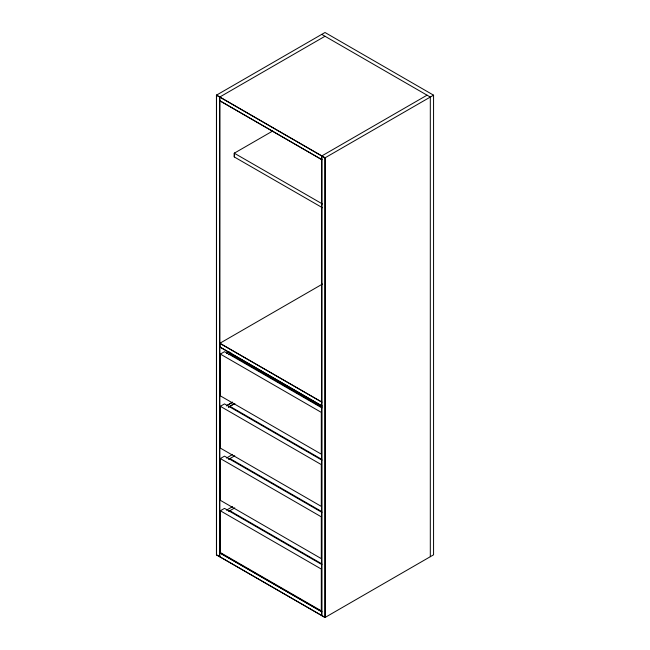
<?xml version="1.0" encoding="UTF-8"?>
<svg xmlns="http://www.w3.org/2000/svg" width="650" height="650" viewBox="0 0 650 650"><rect width="100%" height="100%" fill="white"/><g stroke="black" fill="none" stroke-linecap="round" stroke-linejoin="round"><path stroke-width="0.97" d="M216.434 95.176L325 32.5L433.566 95.176L433.566 554.824L325 617.5L216.434 554.824L216.434 95.176L325 157.852L433.566 95.176M325 36.262L219.692 97.061L219.692 556.701L219.806 96.996M322.481 207.756L234.276 156.959L234.276 153.197L272.773 130.975M234.276 156.959L234.39 153.132M427.05 95.176L321.742 155.976L321.742 615.623L321.856 155.911M322.481 284.042L219.806 343.322L321.961 402.179L219.911 343.257L219.911 347.019L321.961 405.941L219.911 347.019M220.35 354.079L321.311 412.376L321.311 454.163L220.35 395.866L220.35 354.079L224.51 351.683L321.961 407.94M226.468 353.47L229.092 351.959M227.346 353.096L229.092 352.081M228.637 354.729L231.27 353.21M229.515 354.348L231.27 353.332M220.35 406.315L321.311 464.604L321.311 506.391L220.35 448.102L220.35 406.315L224.51 403.91L321.961 460.176M226.468 405.706L232.594 402.163M226.468 405.827L232.594 402.293M228.491 407.046L234.772 403.423M228.491 407.168L234.772 403.544M220.35 458.551L321.311 516.839L321.311 558.626L220.35 500.329L220.35 458.551L224.51 456.146L321.961 512.411M226.468 458.063L232.594 454.399M228.491 459.404L234.772 455.78M220.35 510.778L321.311 569.067L321.311 610.854L220.35 552.565L220.35 510.778L224.51 508.373L321.961 564.639M226.468 510.169L232.594 506.634M228.637 511.42L234.772 507.886M216.434 554.824L325.106 617.435L325.106 157.796L216.547 95.111L216.547 554.759M321.742 34.377L430.308 97.061L430.308 556.701M234.276 153.197L322.481 203.994M321.758 406.998L229.938 353.982L321.758 407.119M321.758 459.355L229.938 406.339M321.758 511.582L229.938 458.567M321.758 563.818L229.938 510.802M325 157.852L325 617.5M219.806 100.758L321.856 159.673L219.806 100.758M219.806 552.882L321.856 611.796L219.806 552.882"/></g></svg>
